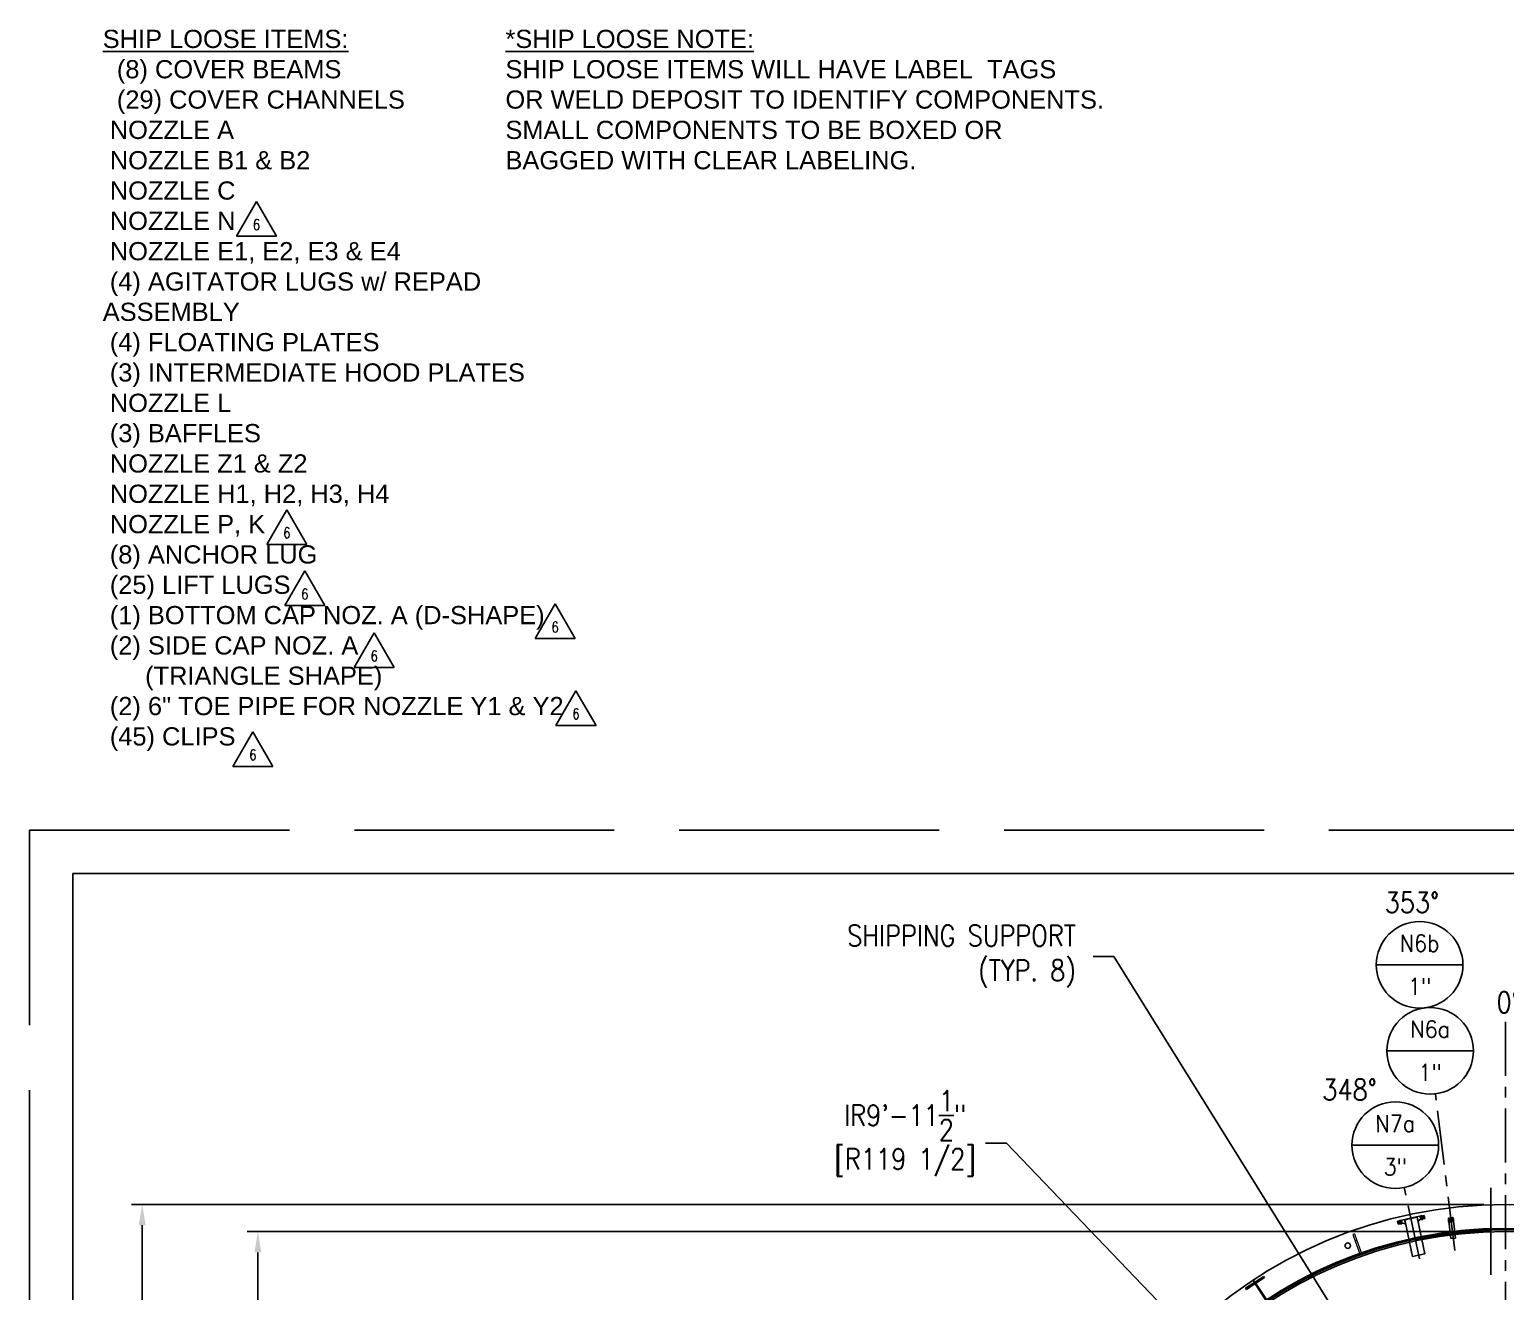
# Model space of a CAD drawing. Extents: x -1889 to 1550, y -1971 to 1122.
# Drawn here: x -36 to 372.9, y 772.2 to 1121.9 of the extents above; entities that cross this region are included whole.
import ezdxf
from ezdxf.enums import TextEntityAlignment as Align

# ---------------------------------------------------------------- set-up
doc = ezdxf.new("R2010")
doc.units = 0
doc.header["$LTSCALE"] = 12
doc.header["$MEASUREMENT"] = 0
doc.header["$PDMODE"] = 33
doc.header["$PDSIZE"] = -0.5
doc.linetypes.add('AM_ISO02W050', pattern=[7.5, 6, -1.5])
doc.linetypes.add('CENTER', pattern=[2, 1.25, -0.25, 0.25, -0.25])
doc.layers.get('0').update_dxf_attribs({"linetype": 'CONTINUOUS'})
doc.layers.get('Defpoints').update_dxf_attribs({"linetype": 'CONTINUOUS'})
for name, color, linetype in [('1 PIPE', 7, 'CONTINUOUS'), ('3 PIPE', 7, 'CONTINUOUS'), ('3-150-RFSO', 14, 'CONTINUOUS'), ('6X20', 3, 'CONTINUOUS'), ('CENTER', 6, 'CENTER'), ('COVER', 3, 'CONTINUOUS'), ('DIM', 1, 'CONTINUOUS'), ('REPAD', 7, 'CONTINUOUS'), ('ROOF', 140, 'CONTINUOUS'), ('SHELL', 40, 'CONTINUOUS'), ('TEXT', 4, 'CONTINUOUS')]:
    doc.layers.add(name, color=color, linetype=linetype)
doc.layers.add('AM_0', color=7, linetype='CONTINUOUS', lineweight=30)
doc.layers.add('Equipment-AM_0', color=7, linetype='CONTINUOUS', lineweight=50)
doc.styles.add('ROMANS', font='ROMANS.shx', dxfattribs={"width": 0.85, "height": 5.76})
doc.styles.get("Standard").update_dxf_attribs({"font": 'sanss___.ttf'})
doc.dimstyles.get("Standard").update_dxf_attribs({"dimtxt": 0.18, "dimasz": 0.18, "dimexe": 0.18, "dimexo": 0.0625, "dimgap": 0.09, "dimtad": 0, "dimtih": 1, "dimtoh": 1, "dimdec": 4, "dimzin": 0, "dimdsep": 46, "dimtxsty": 'Standard', "dimcen": 0.09, "dimadec": 0, "dimazin": 0, "dimtfac": 1, "dimtdec": 4, "dimtofl": 0, "dimtmove": 0, "dimatfit": 3, "dimfxl": 1, "dimtolj": 1, "dimtzin": 0, "dimarcsym": 0})

# ---------------------------------------------------------------- blocks, each defined once
blk = doc.blocks.new('A$C1b871768')
at = {"layer": '6X20'}
for p, q in [((-5.88, 3), (-6.25, 3)), ((-6.25, 3), (-6.25, -3)), ((-5.88, 0.44), (-5.88, 3)), ((-5.5, 0.12), (-0.75, 0.12)), ((-0.38, 3), (0, 3)), ((-0.38, 0.44), (-0.38, 3)), ((0, 3), (0, -3)), ((-5.88, -3), (-6.25, -3)), ((-5.88, -0.44), (-5.88, -3)), ((-5.5, -0.12), (-0.75, -0.12)), ((-0.38, -0.44), (-0.38, -3)), ((-0.38, -3), (0, -3))]:
    blk.add_line(p, q, dxfattribs=at)
for points in [[(-5.5, 0.12, -0.083285), (-5.65, 0.15, -0.09084), (-5.77, 0.22, -0.104065), (-5.85, 0.32, -0.115836), (-5.88, 0.44, -0.115836)], [(-0.75, 0.12, 0.083285), (-0.6, 0.15, 0.09084), (-0.48, 0.22, 0.104065), (-0.4, 0.32, 0.115836), (-0.38, 0.44, 0.115836)], [(-5.5, -0.12, 0.083285), (-5.65, -0.15, 0.09084), (-5.77, -0.22, 0.104065), (-5.85, -0.32, 0.115836), (-5.88, -0.44, 0.115836)], [(-0.75, -0.12, -0.083285), (-0.6, -0.15, -0.09084), (-0.48, -0.22, -0.104065), (-0.4, -0.32, -0.115836), (-0.38, -0.44, -0.115836)]]:
    blk.add_lwpolyline(points, format="xyb", dxfattribs=at)
at = {"layer": 'CENTER'}
blk.add_line((-7.24, 0), (0.99, 0), dxfattribs=at)
blk = doc.blocks.new('A$C85d14db1')
at = {"layer": 'Equipment-AM_0', "lineweight": 18}
for p, q in [((-41.81, 250.86), (-42.28, 250.69)), ((-42.28, 250.69), (-41.59, 248.81)), ((-41.81, 250.86), (-41.12, 248.99)), ((-41.12, 248.99), (-41.59, 248.81)), ((-41.59, 248.81), (-40.22, 245.06)), ((-41.12, 248.99), (-39.75, 245.23)), ((-39.75, 245.23), (-39.99, 245.14))]:
    blk.add_line(p, q, dxfattribs=at)
blk = doc.blocks.new('Nozzle Callout')
blk.add_line((0.25, 0), (-0.25, 0))
blk.add_circle((0, 0), 0.25)
at = {"style": 'ROMANS', "width": 0.9}
for tag, p in [('NZ-ID', (0, 0.125)), ('NZ-SZ', (0, -0.125))]:
    blk.add_attdef(tag, text='', height=0.0975, dxfattribs=at).set_placement(p, align=Align.MIDDLE)
blk = doc.blocks.new('*D183')
at = {"layer": 'Defpoints', "color": 0, "transparency": 16777216}
for p in [(372.86, 796.33), (-4.78, 278.33), (372.86, 278.33)]:
    blk.add_point(p, dxfattribs=at)
at = {"layer": 'DIM', "color": 0, "lineweight": -2, "transparency": 16777216}
for p, q in [((366.86, 796.33), (-7.78, 796.33)), ((-4.78, 790.57), (-4.78, 582.84)), ((-4.78, 284.09), (-4.78, 552.67)), ((366.86, 278.33), (-7.78, 278.33))]:
    blk.add_line(p, q, dxfattribs=at)
at = {"layer": 'DIM', "color": 0, "transparency": 16777216}
for points in [[(-5.74, 790.57), (-3.82, 790.57), (-4.78, 796.33)], [(-5.74, 284.09), (-3.82, 284.09), (-4.78, 278.33)]]:
    blk.add_solid(points, dxfattribs=at)
at = {"layer": 'DIM', "color": 0, "transparency": 16777216, "char_height": 5.76, "attachment_point": 5, "style": 'ROMANS'}
for s, insert in [('\\A1;43\'-2"', (-4.78, 572.15)), ('\\A1;[518]\\P(BOTTOM)', (-4.78, 557.06))]:
    blk.add_mtext(s, dxfattribs=dict(at, insert=insert))
blk = doc.blocks.new('*D184')
at = {"layer": 'Defpoints', "color": 0, "transparency": 16777216}
for p in [(372.86, 788.83), (27.27, 285.83), (372.86, 285.83)]:
    blk.add_point(p, dxfattribs=at)
at = {"layer": 'DIM', "color": 0, "lineweight": -2, "transparency": 16777216}
for p, q in [((366.86, 788.83), (24.27, 788.83)), ((27.27, 783.07), (27.27, 515.14)), ((27.27, 291.59), (27.27, 484.96)), ((366.86, 285.83), (24.27, 285.83))]:
    blk.add_line(p, q, dxfattribs=at)
at = {"layer": 'DIM', "color": 0, "transparency": 16777216}
for points in [[(26.31, 783.07), (28.23, 783.07), (27.27, 788.83)], [(26.31, 291.59), (28.23, 291.59), (27.27, 285.83)]]:
    blk.add_solid(points, dxfattribs=at)
at = {"layer": 'DIM', "color": 0, "transparency": 16777216, "char_height": 5.76, "attachment_point": 5, "style": 'ROMANS'}
for s, insert in [('\\A1;41\'-11"', (27.27, 504.44)), ('\\A1;[503]\\P(SHELL INSIDE)', (27.27, 489.35))]:
    blk.add_mtext(s, dxfattribs=dict(at, insert=insert))
blk = doc.blocks.new('*D196')
at = {"layer": 'Defpoints', "color": 0, "transparency": 16777216}
for p in [(290.1, 755.54), (372.86, 669.33)]:
    blk.add_point(p, dxfattribs=at)
at = {"layer": 'DIM', "color": 0, "lineweight": -2, "transparency": 16777216}
for p, q in [((228.86, 813.34), (234.62, 813.34)), ((234.62, 813.34), (286.11, 759.7))]:
    blk.add_line(p, q, dxfattribs=at)
at = {"layer": 'DIM', "color": 0, "transparency": 16777216}
blk.add_solid([(286.81, 760.36), (285.42, 759.03), (290.1, 755.54)], dxfattribs=at)
at = {"layer": 'DIM', "color": 0, "transparency": 16777216, "char_height": 5.76, "attachment_point": 5, "style": 'ROMANS'}
for s, insert in [('\\A1;IR9\'-11{\\H1x;\\S1/2;}"', (206.57, 821.02)), ('\\A1;[R119 1/2]', (206.57, 807.99))]:
    blk.add_mtext(s, dxfattribs=dict(at, insert=insert))

msp = doc.modelspace()

# ---------------------------------------------------------------- linework, layer by layer
for p, q in [((-24, 72), (-24, 888)), ((-24, 888), (1080, 888))]:
    msp.add_line(p, q)
at = {"layer": '1 PIPE'}
for p, q in [((357.76324, 786.86836), (357.06986, 792.51552)), ((359.06844, 787.02862), (358.37456, 792.6798)), ((357.76324, 786.86836), (359.06844, 787.02862))]:
    msp.add_line(p, q, dxfattribs=at)
at = {"layer": '3 PIPE'}
for p, q in [((344.98112, 792.0623), (348.40464, 792.78999)), ((347.13441, 781.93188), (344.98112, 792.0623)), ((350.55793, 782.65957), (348.40464, 792.78999)), ((347.13441, 781.93188), (350.55793, 782.65957))]:
    msp.add_line(p, q, dxfattribs=at)
at = {"layer": '3-150-RFSO'}
for p, q in [((349.12526, 793.00706), (350.34794, 793.26695)), ((350.52986, 792.41107), (350.34794, 793.26695)), ((343.01183, 791.70761), (344.23452, 791.9675)), ((343.19376, 790.85173), (343.01183, 791.70761)), ((343.19376, 790.85173), (344.78325, 791.18959)), ((343.37864, 791.78558), (343.56056, 790.9297)), ((344.11225, 791.94151), (344.29417, 791.08563)), ((344.22152, 792.02864), (349.11226, 793.06819)), ((344.23452, 791.9675), (344.22152, 792.02864)), ((344.83522, 790.94505), (344.78325, 791.18959)), ((344.83522, 790.94505), (345.20203, 791.02302)), ((344.9209, 792.17729), (345.16779, 791.01574)), ((348.41289, 792.91954), (348.65978, 791.75799)), ((348.62555, 791.75071), (348.99235, 791.82868)), ((348.94037, 792.07321), (350.52986, 792.41107)), ((348.99235, 791.82868), (348.94037, 792.07321)), ((349.12526, 793.00706), (349.11226, 793.06819)), ((349.24752, 793.03305), (349.42945, 792.17717)), ((349.98114, 793.18898), (350.16306, 792.3331))]:
    msp.add_line(p, q, dxfattribs=at)
at = {"layer": 'AM_0'}
for p, q in [((357.06986, 792.51552), (358.37456, 792.6798)), ((357.09053, 792.32914), (357.09208, 792.31673)), ((357.10296, 792.22991), (357.10451, 792.21751)), ((357.11539, 792.13069), (357.11694, 792.11829)), ((357.12782, 792.03146), (357.12937, 792.01906)), ((357.13724, 792.39168), (357.14035, 792.36687)), ((357.14025, 791.93224), (357.1418, 791.91984)), ((357.14967, 792.29245), (357.15278, 792.26765)), ((357.15268, 791.83302), (357.15423, 791.82061)), ((357.1621, 792.19323), (357.16521, 792.16842)), ((357.1651, 791.73379), (357.16666, 791.72139)), ((357.17453, 792.09401), (357.17764, 792.0692)), ((357.17753, 791.63457), (357.17909, 791.62216)), ((357.18696, 791.99478), (357.19007, 791.96998)), ((357.18996, 791.53534), (357.19152, 791.52294)), ((357.19152, 791.52294), (357.24911, 791.49866)), ((357.20239, 791.43612), (357.19152, 791.52294)), ((357.19939, 791.89556), (357.2025, 791.87075)), ((357.21182, 791.79633), (357.21493, 791.77153)), ((357.22425, 791.69711), (357.22736, 791.6723)), ((357.23668, 791.59788), (357.23979, 791.57308)), ((357.24911, 791.49866), (357.25222, 791.47385)), ((358.33155, 792.56733), (358.32847, 792.59187)), ((358.34398, 792.46811), (358.3409, 792.49265)), ((358.35641, 792.36888), (358.35333, 792.39342)), ((358.36884, 792.26966), (358.36576, 792.2942)), ((358.37826, 792.62987), (358.37205, 792.67948)), ((358.38127, 792.17043), (358.37819, 792.19497)), ((358.39069, 792.53065), (358.38914, 792.54305)), ((358.39369, 792.07121), (358.39062, 792.09575)), ((358.40312, 792.43142), (358.40157, 792.44382)), ((358.40612, 791.97198), (358.40305, 791.99652)), ((358.41555, 792.3322), (358.414, 792.3446)), ((358.41855, 791.87276), (358.41548, 791.8973)), ((358.42798, 792.23297), (358.42643, 792.24538)), ((358.43098, 791.77353), (358.42791, 791.79807)), ((358.44041, 792.13375), (358.43886, 792.14615)), ((358.44341, 791.67431), (358.44034, 791.69885)), ((358.45284, 792.03452), (358.45129, 792.04693)), ((358.46527, 791.9353), (358.46372, 791.9477)), ((358.4777, 791.83607), (358.47614, 791.84848)), ((358.49013, 791.73685), (358.48857, 791.74925))]:
    msp.add_line(p, q, dxfattribs=at)
at = {"layer": 'AM_0', "flags": 128}
for points in [[(358.37574, 792.62904), (358.36296, 792.62484), (358.31616, 792.61576), (358.24039, 792.60313), (358.13916, 792.58737), (358.01397, 792.56848), (358.03506, 792.56754), (357.88238, 792.54535), (357.72131, 792.52198), (357.73904, 792.52056), (357.58636, 792.49837), (357.44394, 792.47736), (357.31875, 792.45846), (357.21752, 792.4427), (357.14175, 792.43007), (357.09496, 792.42099), (357.08207, 792.41604), (357.0849, 792.41487)], [(357.0849, 792.41487), (357.11357, 792.40271), (357.14224, 792.39055)], [(358.38649, 792.54323), (358.38914, 792.54305), (358.37383, 792.53802), (358.32704, 792.52894), (358.25127, 792.51631), (358.15004, 792.50055), (358.02485, 792.48165), (358.04593, 792.48071), (357.89326, 792.45853), (357.73219, 792.43515), (357.74991, 792.43373), (357.59724, 792.41155), (357.45482, 792.39053), (357.32963, 792.37164), (357.2284, 792.35588), (357.15263, 792.34325), (357.10583, 792.33416), (357.09053, 792.32914)], [(358.38817, 792.52982), (358.37539, 792.52562), (358.32859, 792.51654), (358.25282, 792.5039), (358.15159, 792.48814), (358.0264, 792.46925), (358.04749, 792.46831), (357.89481, 792.44613), (357.73374, 792.42275), (357.75147, 792.42133), (357.59879, 792.39915), (357.45637, 792.37813), (357.33118, 792.35924), (357.22995, 792.34348), (357.15418, 792.33084), (357.10739, 792.32176), (357.09208, 792.31673), (357.10118, 792.31612)], [(357.14492, 792.3692), (357.12013, 792.35034), (357.09534, 792.33148)], [(357.09733, 792.31565), (357.126, 792.30349), (357.15467, 792.29132)], [(358.39892, 792.44401), (358.40157, 792.44382), (358.38626, 792.4388), (358.33947, 792.42972), (358.2637, 792.41708), (358.16247, 792.40132), (358.03728, 792.38243), (358.05836, 792.38149), (357.90569, 792.3593), (357.74461, 792.33593), (357.76234, 792.33451), (357.60967, 792.31232), (357.46725, 792.29131), (357.34206, 792.27242), (357.24083, 792.25666), (357.16506, 792.24402), (357.11826, 792.23494), (357.10296, 792.22991)], [(358.40312, 792.43142), (358.38782, 792.4264), (358.34102, 792.41731), (358.26525, 792.40468), (358.16402, 792.38892), (358.03883, 792.37003), (358.05991, 792.36909), (357.90724, 792.3469), (357.74617, 792.32353), (357.76389, 792.32211), (357.61122, 792.29992), (357.4688, 792.27891), (357.34361, 792.26001), (357.24238, 792.24425), (357.16661, 792.23162), (357.11982, 792.22254), (357.10451, 792.21751), (357.11361, 792.21689)], [(357.15735, 792.26998), (357.13256, 792.25112), (357.10777, 792.23226)], [(357.10976, 792.21643), (357.13843, 792.20426), (357.1671, 792.1921)], [(358.41135, 792.34478), (358.414, 792.3446), (358.39869, 792.33957), (358.3519, 792.33049), (358.27613, 792.31786), (358.1749, 792.3021), (358.04971, 792.2832), (358.07079, 792.28227), (357.91812, 792.26008), (357.75704, 792.23671), (357.77477, 792.23529), (357.6221, 792.2131), (357.47968, 792.19208), (357.35449, 792.17319), (357.25326, 792.15743), (357.17749, 792.1448), (357.13069, 792.13572), (357.11539, 792.13069)], [(358.41555, 792.3322), (358.40024, 792.32717), (358.35345, 792.31809), (358.27768, 792.30545), (358.17645, 792.2897), (358.05126, 792.2708), (358.07234, 792.26986), (357.91967, 792.24768), (357.7586, 792.2243), (357.77632, 792.22288), (357.62365, 792.2007), (357.48123, 792.17968), (357.35604, 792.16079), (357.25481, 792.14503), (357.17904, 792.13239), (357.13225, 792.12331), (357.11694, 792.11829), (357.12604, 792.11767)], [(357.16978, 792.17075), (357.14499, 792.15189), (357.1202, 792.13303)], [(357.12219, 792.1172), (357.15086, 792.10504), (357.17953, 792.09287)], [(358.42378, 792.24556), (358.42643, 792.24538), (358.41112, 792.24035), (358.36432, 792.23127), (358.28856, 792.21863), (358.18733, 792.20287), (358.06213, 792.18398), (358.08322, 792.18304), (357.93055, 792.16086), (357.76947, 792.13748), (357.7872, 792.13606), (357.63453, 792.11388), (357.49211, 792.09286), (357.36692, 792.07397), (357.26569, 792.05821), (357.18992, 792.04557), (357.14312, 792.03649), (357.12782, 792.03146)], [(358.42546, 792.23215), (358.41267, 792.22795), (358.36588, 792.21887), (358.29011, 792.20623), (358.18888, 792.19047), (358.06369, 792.17158), (358.08477, 792.17064), (357.9321, 792.14845), (357.77103, 792.12508), (357.78875, 792.12366), (357.63608, 792.10147), (357.49366, 792.08046), (357.36847, 792.06156), (357.26724, 792.04581), (357.19147, 792.03317), (357.14468, 792.02409), (357.12937, 792.01906), (357.13847, 792.01844)], [(357.18221, 792.07153), (357.15742, 792.05267), (357.13263, 792.03381)], [(357.13461, 792.01798), (357.16329, 792.00581), (357.19196, 791.99365)], [(358.32596, 792.59129), (358.31416, 792.58724), (358.27044, 792.57854), (358.19964, 792.56653), (358.10503, 792.5516), (358.15153, 792.55381), (358.01843, 792.53396), (357.87574, 792.51302), (357.72519, 792.49097), (357.75345, 792.49087), (357.61076, 792.46993), (357.47765, 792.45008), (357.36065, 792.43222), (357.26605, 792.41729), (357.19525, 792.40527), (357.15153, 792.39658), (357.13724, 792.39168)], [(358.43621, 792.14633), (358.43886, 792.14615), (358.42355, 792.14113), (358.37675, 792.13204), (358.30099, 792.11941), (358.19976, 792.10365), (358.07456, 792.08476), (358.09565, 792.08382), (357.94298, 792.06163), (357.7819, 792.03826), (357.79963, 792.03684), (357.64696, 792.01465), (357.50454, 791.99364), (357.37935, 791.97474), (357.27812, 791.95898), (357.20235, 791.94635), (357.15555, 791.93727), (357.14025, 791.93224)], [(358.43789, 792.13292), (358.4251, 792.12872), (358.37831, 792.11964), (358.30254, 792.107), (358.20131, 792.09125), (358.07612, 792.07235), (358.0972, 792.07141), (357.94453, 792.04923), (357.78346, 792.02585), (357.80118, 792.02443), (357.64851, 792.00225), (357.50609, 791.98123), (357.3809, 791.96234), (357.27967, 791.94658), (357.2039, 791.93394), (357.15711, 791.92486), (357.1418, 791.91984), (357.1509, 791.91922)], [(357.19464, 791.9723), (357.16985, 791.95345), (357.14506, 791.93459)], [(357.14704, 791.91875), (357.17572, 791.90659), (357.20439, 791.89443)], [(358.33155, 792.56733), (358.31726, 792.56243), (358.27355, 792.55374), (358.20275, 792.54172), (358.10814, 792.52679), (358.15464, 792.529), (358.02154, 792.50915), (357.87884, 792.48822), (357.7283, 792.46616), (357.75656, 792.46606), (357.61386, 792.44513), (357.48076, 792.42528), (357.36376, 792.40741), (357.26915, 792.39248), (357.19835, 792.38047), (357.15463, 792.37177), (357.1485, 792.36967)], [(358.33839, 792.49206), (358.32659, 792.48801), (358.28287, 792.47932), (358.21207, 792.4673), (358.11746, 792.45238), (358.00046, 792.43451), (358.03086, 792.43473), (357.88817, 792.4138), (357.73762, 792.39174), (357.76588, 792.39164), (357.62319, 792.37071), (357.49008, 792.35086), (357.37308, 792.33299), (357.27848, 792.31806), (357.20767, 792.30605), (357.16396, 792.29735), (357.14967, 792.29245)], [(358.44864, 792.04711), (358.45129, 792.04693), (358.43598, 792.0419), (358.38918, 792.03282), (358.31342, 792.02018), (358.21219, 792.00443), (358.08699, 791.98553), (358.10808, 791.98459), (357.95541, 791.96241), (357.79433, 791.93903), (357.81206, 791.93761), (357.65939, 791.91543), (357.51697, 791.89441), (357.39178, 791.87552), (357.29054, 791.85976), (357.21478, 791.84712), (357.16798, 791.83804), (357.15268, 791.83302)], [(358.45032, 792.0337), (358.43753, 792.0295), (358.39074, 792.02042), (358.31497, 792.00778), (358.21374, 791.99202), (358.08855, 791.97313), (358.10963, 791.97219), (357.95696, 791.95), (357.79589, 791.92663), (357.81361, 791.92521), (357.66094, 791.90302), (357.51852, 791.88201), (357.39333, 791.86311), (357.2921, 791.84736), (357.21633, 791.83472), (357.16954, 791.82564), (357.15423, 791.82061), (357.16332, 791.81999)], [(357.20707, 791.87308), (357.18228, 791.85422), (357.15749, 791.83536)], [(357.15947, 791.81953), (357.18815, 791.80736), (357.21682, 791.7952)], [(358.34398, 792.46811), (358.32969, 792.46321), (358.28598, 792.45451), (358.21517, 792.4425), (358.12057, 792.42757), (358.00357, 792.4097), (358.03397, 792.40993), (357.89127, 792.38899), (357.74073, 792.36694), (357.76899, 792.36684), (357.62629, 792.3459), (357.49319, 792.32605), (357.37619, 792.30818), (357.28158, 792.29326), (357.21078, 792.28124), (357.16706, 792.27255), (357.16093, 792.27044)], [(358.35082, 792.39284), (358.33902, 792.38879), (358.2953, 792.38009), (358.2245, 792.36808), (358.12989, 792.35315), (358.01289, 792.33528), (358.04329, 792.33551), (357.9006, 792.31457), (357.75005, 792.29252), (357.77831, 792.29242), (357.63562, 792.27148), (357.50251, 792.25163), (357.38551, 792.23377), (357.2909, 792.21884), (357.2201, 792.20682), (357.17639, 792.19813), (357.1621, 792.19323)], [(358.46107, 791.94788), (358.46372, 791.9477), (358.44841, 791.94268), (358.40161, 791.93359), (358.32585, 791.92096), (358.22461, 791.9052), (358.09942, 791.88631), (358.12051, 791.88537), (357.96783, 791.86318), (357.80676, 791.83981), (357.82449, 791.83839), (357.67182, 791.8162), (357.5294, 791.79519), (357.40421, 791.77629), (357.30297, 791.76053), (357.22721, 791.7479), (357.18041, 791.73882), (357.1651, 791.73379)], [(358.46527, 791.9353), (358.44996, 791.93027), (358.40317, 791.92119), (358.3274, 791.90856), (358.22617, 791.8928), (358.10098, 791.8739), (358.12206, 791.87296), (357.96939, 791.85078), (357.80832, 791.8274), (357.82604, 791.82598), (357.67337, 791.8038), (357.53095, 791.78278), (357.40576, 791.76389), (357.30453, 791.74813), (357.22876, 791.7355), (357.18197, 791.72641), (357.16666, 791.72139), (357.17575, 791.72077)], [(357.21949, 791.77386), (357.19471, 791.755), (357.16992, 791.73614)], [(357.1719, 791.7203), (357.20058, 791.70814), (357.22925, 791.69598)], [(358.35641, 792.36888), (358.34212, 792.36398), (358.2984, 792.35529), (358.2276, 792.34327), (358.133, 792.32834), (358.016, 792.31048), (358.0464, 792.3107), (357.9037, 792.28977), (357.75316, 792.26771), (357.78142, 792.26761), (357.63872, 792.24668), (357.50562, 792.22683), (357.38862, 792.20896), (357.29401, 792.19403), (357.22321, 792.18202), (357.17949, 792.17332), (357.17336, 792.17122)], [(358.36325, 792.29361), (358.35145, 792.28956), (358.30773, 792.28087), (358.23693, 792.26885), (358.14232, 792.25393), (358.02532, 792.23606), (358.05572, 792.23629), (357.91303, 792.21535), (357.76248, 792.19329), (357.79074, 792.19319), (357.64805, 792.17226), (357.51494, 792.15241), (357.39794, 792.13454), (357.30333, 792.11961), (357.23253, 792.1076), (357.18882, 792.0989), (357.17453, 792.09401)], [(358.4735, 791.84866), (358.47614, 791.84848), (358.46084, 791.84345), (358.41404, 791.83437), (358.33828, 791.82173), (358.23704, 791.80598), (358.11185, 791.78708), (358.13294, 791.78614), (357.98026, 791.76396), (357.81919, 791.74058), (357.83692, 791.73916), (357.68424, 791.71698), (357.54183, 791.69596), (357.41664, 791.67707), (357.3154, 791.66131), (357.23964, 791.64867), (357.19284, 791.63959), (357.17753, 791.63457)], [(358.4777, 791.83607), (358.46239, 791.83105), (358.4156, 791.82197), (358.33983, 791.80933), (358.2386, 791.79357), (358.11341, 791.77468), (358.13449, 791.77374), (357.98182, 791.75155), (357.82074, 791.72818), (357.83847, 791.72676), (357.6858, 791.70457), (357.54338, 791.68356), (357.41819, 791.66466), (357.31696, 791.64891), (357.24119, 791.63627), (357.19439, 791.62719), (357.17909, 791.62216), (357.18818, 791.62154)], [(357.23192, 791.67463), (357.20714, 791.65577), (357.18235, 791.63691)], [(357.18433, 791.62108), (357.21301, 791.60892), (357.24168, 791.59675)], [(358.36884, 792.26966), (358.35455, 792.26476), (358.31083, 792.25606), (358.24003, 792.24405), (358.14543, 792.22912), (358.02843, 792.21125), (358.05882, 792.21148), (357.91613, 792.19054), (357.76559, 792.16849), (357.79385, 792.16839), (357.65115, 792.14745), (357.51805, 792.1276), (357.40105, 792.10974), (357.30644, 792.09481), (357.23564, 792.08279), (357.19192, 792.0741), (357.18579, 792.07199)], [(358.37568, 792.19439), (358.36387, 792.19034), (358.32016, 792.18164), (358.24936, 792.16963), (358.15475, 792.1547), (358.03775, 792.13683), (358.06815, 792.13706), (357.92545, 792.11613), (357.77491, 792.09407), (357.80317, 792.09397), (357.66048, 792.07303), (357.52737, 792.05319), (357.41037, 792.03532), (357.31576, 792.02039), (357.24496, 792.00838), (357.20124, 791.99968), (357.18696, 791.99478)], [(358.48593, 791.74943), (358.48857, 791.74925), (358.47327, 791.74423), (358.42647, 791.73515), (358.3507, 791.72251), (358.24947, 791.70675), (358.12428, 791.68786), (358.14537, 791.68692), (357.99269, 791.66473), (357.83162, 791.64136), (357.84935, 791.63994), (357.69667, 791.61775), (357.55426, 791.59674), (357.42906, 791.57784), (357.32783, 791.56209), (357.25207, 791.54945), (357.20527, 791.54037), (357.18996, 791.53534)], [(358.48761, 791.73602), (358.47482, 791.73182), (358.42803, 791.72274), (358.35226, 791.71011), (358.25103, 791.69435), (358.12584, 791.67545), (358.14692, 791.67451), (357.99425, 791.65233), (357.83317, 791.62896), (357.8509, 791.62754), (357.69823, 791.60535), (357.55581, 791.58433), (357.43062, 791.56544), (357.32939, 791.54968), (357.25362, 791.53705), (357.20682, 791.52796), (357.19152, 791.52294)], [(357.24435, 791.57541), (357.21957, 791.55655), (357.19478, 791.53769)], [(358.38127, 792.17043), (358.36698, 792.16553), (358.32326, 792.15684), (358.25246, 792.14482), (358.15786, 792.1299), (358.04086, 792.11203), (358.07125, 792.11225), (357.92856, 792.09132), (357.77802, 792.06926), (357.80627, 792.06916), (357.66358, 792.04823), (357.53048, 792.02838), (357.41348, 792.01051), (357.31887, 791.99558), (357.24807, 791.98357), (357.20435, 791.97487), (357.19822, 791.97277)], [(358.38811, 792.09516), (358.3763, 792.09111), (358.33259, 792.08242), (358.26179, 792.0704), (358.16718, 792.05548), (358.05018, 792.03761), (358.08058, 792.03784), (357.93788, 792.0169), (357.78734, 791.99485), (357.8156, 791.99474), (357.6729, 791.97381), (357.5398, 791.95396), (357.4228, 791.93609), (357.32819, 791.92116), (357.25739, 791.90915), (357.21367, 791.90045), (357.19939, 791.89556)], [(358.49836, 791.65021), (358.501, 791.65003), (358.4857, 791.645), (358.4389, 791.63592), (358.36313, 791.62328), (358.2619, 791.60753), (358.13671, 791.58863), (358.1578, 791.58769), (358.00512, 791.56551), (357.84405, 791.54213), (357.86178, 791.54071), (357.7091, 791.51853), (357.56669, 791.49751), (357.44149, 791.47862), (357.34026, 791.46286), (357.2645, 791.45022), (357.2177, 791.44114), (357.20239, 791.43612)], [(357.25678, 791.47618), (357.232, 791.45732), (357.20721, 791.43846)], [(358.39369, 792.07121), (358.37941, 792.06631), (358.33569, 792.05761), (358.26489, 792.0456), (358.17029, 792.03067), (358.05329, 792.0128), (358.08368, 792.01303), (357.94099, 791.99209), (357.79045, 791.97004), (357.8187, 791.96994), (357.67601, 791.949), (357.54291, 791.92915), (357.42591, 791.91129), (357.3313, 791.89636), (357.2605, 791.88434), (357.21678, 791.87565), (357.21065, 791.87354)], [(358.40054, 791.99594), (358.38873, 791.99189), (358.34502, 791.98319), (358.27421, 791.97118), (358.17961, 791.95625), (358.06261, 791.93838), (358.09301, 791.93861), (357.95031, 791.91768), (357.79977, 791.89562), (357.82803, 791.89552), (357.68533, 791.87458), (357.55223, 791.85474), (357.43523, 791.83687), (357.34062, 791.82194), (357.26982, 791.80993), (357.2261, 791.80123), (357.21182, 791.79633)], [(358.40612, 791.97198), (358.39184, 791.96708), (358.34812, 791.95839), (358.27732, 791.94637), (358.18272, 791.93145), (358.06572, 791.91358), (358.09611, 791.91381), (357.95342, 791.89287), (357.80288, 791.87082), (357.83113, 791.87071), (357.68844, 791.84978), (357.55534, 791.82993), (357.43834, 791.81206), (357.34373, 791.79713), (357.27293, 791.78512), (357.22921, 791.77642), (357.22308, 791.77432)], [(358.41297, 791.89671), (358.40116, 791.89267), (358.35744, 791.88397), (358.28664, 791.87196), (358.19204, 791.85703), (358.07504, 791.83916), (358.10544, 791.83939), (357.96274, 791.81845), (357.8122, 791.7964), (357.84046, 791.7963), (357.69776, 791.77536), (357.56466, 791.75551), (357.44766, 791.73764), (357.35305, 791.72272), (357.28225, 791.7107), (357.23853, 791.70201), (357.22425, 791.69711)], [(358.41855, 791.87276), (358.40427, 791.86786), (358.36055, 791.85916), (358.28975, 791.84715), (358.19515, 791.83222), (358.07814, 791.81435), (358.10854, 791.81458), (357.96585, 791.79365), (357.81531, 791.77159), (357.84356, 791.77149), (357.70087, 791.75055), (357.56777, 791.73071), (357.45076, 791.71284), (357.35616, 791.69791), (357.28536, 791.6859), (357.24164, 791.6772), (357.23551, 791.6751)], [(358.4254, 791.79749), (358.41359, 791.79344), (358.36987, 791.78475), (358.29907, 791.77273), (358.20447, 791.7578), (358.08747, 791.73994), (358.11786, 791.74016), (357.97517, 791.71923), (357.82463, 791.69717), (357.85289, 791.69707), (357.71019, 791.67614), (357.57709, 791.65629), (357.46009, 791.63842), (357.36548, 791.62349), (357.29468, 791.61148), (357.25096, 791.60278), (357.23668, 791.59788)], [(358.43098, 791.77353), (358.4167, 791.76864), (358.37298, 791.75994), (358.30218, 791.74793), (358.20758, 791.733), (358.09057, 791.71513), (358.12097, 791.71536), (357.97828, 791.69442), (357.82774, 791.67237), (357.85599, 791.67226), (357.7133, 791.65133), (357.5802, 791.63148), (357.46319, 791.61361), (357.36859, 791.59869), (357.29779, 791.58667), (357.25407, 791.57798), (357.24793, 791.57587)], [(358.43783, 791.69827), (358.42602, 791.69422), (358.3823, 791.68552), (358.3115, 791.67351), (358.2169, 791.65858), (358.0999, 791.64071), (358.13029, 791.64094), (357.9876, 791.62), (357.83706, 791.59795), (357.86531, 791.59785), (357.72262, 791.57691), (357.58952, 791.55706), (357.47252, 791.53919), (357.37791, 791.52427), (357.30711, 791.51225), (357.26339, 791.50356), (357.24911, 791.49866)], [(358.44341, 791.67431), (358.42913, 791.66941), (358.38541, 791.66071), (358.31461, 791.6487), (358.22001, 791.63377), (358.103, 791.6159), (358.1334, 791.61613), (357.99071, 791.5952), (357.84017, 791.57314), (357.86842, 791.57304), (357.72573, 791.5521), (357.59262, 791.53226), (357.47562, 791.51439), (357.38102, 791.49946), (357.31022, 791.48745), (357.2665, 791.47875), (357.26036, 791.47665)], [(358.32805, 792.59155), (358.35298, 792.61044), (358.3779, 792.62933)], [(358.38866, 792.54349), (358.35984, 792.55564), (358.33151, 792.56759)], [(358.34048, 792.49233), (358.36541, 792.51122), (358.39033, 792.5301)], [(358.40108, 792.44426), (358.37227, 792.45642), (358.34394, 792.46837)], [(358.35291, 792.3931), (358.37784, 792.41199), (358.40276, 792.43088)], [(358.41351, 792.34504), (358.3847, 792.35719), (358.35637, 792.36915)], [(358.36534, 792.29388), (358.39027, 792.31277), (358.41519, 792.33165)], [(358.42594, 792.24581), (358.39713, 792.25797), (358.3688, 792.26992)], [(358.37777, 792.19466), (358.4027, 792.21354), (358.42762, 792.23243)], [(358.43837, 792.14659), (358.40956, 792.15875), (358.38123, 792.1707)], [(358.3902, 792.09543), (358.41513, 792.11432), (358.44005, 792.1332)], [(358.4508, 792.04737), (358.42199, 792.05952), (358.39366, 792.07147)], [(358.40263, 791.99621), (358.42755, 792.01509), (358.45248, 792.03398)], [(358.46323, 791.94814), (358.43442, 791.9603), (358.40609, 791.97225)], [(358.41506, 791.89698), (358.43998, 791.91587), (358.46491, 791.93476)], [(358.47566, 791.84892), (358.44685, 791.86107), (358.41852, 791.87302)], [(358.42749, 791.79776), (358.45241, 791.81664), (358.47734, 791.83553)], [(358.48809, 791.74969), (358.45928, 791.76185), (358.43095, 791.7738)], [(358.43992, 791.69853), (358.46484, 791.71742), (358.48977, 791.73631)], [(358.50052, 791.65047), (358.47171, 791.66262), (358.44338, 791.67457)]]:
    msp.add_lwpolyline(points, dxfattribs=at)
at = {"layer": 'CENTER'}
for p, q in [((372.85731, 846.93873), (372.85731, 227.72569)), ((358.83203, 783.55887), (353.49997, 826.98508)), ((349.05412, 781.31738), (344.86635, 801.01931)), ((349.56277, 793.3536), (349.84782, 792.01255)), ((343.69388, 792.10613), (343.97893, 790.76508))]:
    msp.add_line(p, q, dxfattribs=at)
at = {"layer": 'Defpoints', "linetype": 'AM_ISO02W050'}
for p, q in [((-36, 36), (-36, 900)), ((-36, 900), (1116, 900))]:
    msp.add_line(p, q, dxfattribs=at)
at = {"layer": 'Defpoints'}
msp.add_line((368.85731, 776.80403), (368.85731, 800.99135), dxfattribs=at)
at = {"layer": 'REPAD'}
for p, q in [((344.25255, 785.87305), (344.19295, 786.11584)), ((351.58762, 787.43217), (351.54331, 787.67821))]:
    msp.add_line(p, q, dxfattribs=at)
for points in [[(346.14681, 786.57815, 0.00417432), (344.19295, 786.11584)], [(351.54331, 787.67821, 0.00417432), (349.57033, 787.30585, 0.00417432)]]:
    msp.add_lwpolyline(points, format="xyb", dxfattribs=at)
at = {"layer": 'ROOF'}
msp.add_lwpolyline([(493.23231, 669.33221, 1), (252.48231, 669.33221), (252.48231, 405.33221, 1), (493.23231, 405.33221)], format="xyb", close=True, dxfattribs=at)
at = {"layer": 'SHELL'}
for points in [[(492.85731, 669.33221, 1), (252.85731, 669.33221), (252.85731, 405.33221, 1), (492.85731, 405.33221)], [(492.35731, 669.33221, 1), (253.35731, 669.33221), (253.35731, 405.33221, 1), (492.35731, 405.33221)]]:
    msp.add_lwpolyline(points, format="xyb", close=True, dxfattribs=at)
msp.add_lwpolyline([(368.85731, 789.01538, 0.044036025), (347.95988, 786.46538)], format="xyb", dxfattribs=at)
msp.add_circle((329.20106, 784.92596), 0.75, dxfattribs=at)
msp.add_arc((372.85731, 669.33221), 127, 0, 180, dxfattribs=at)
at = {"layer": 'TEXT'}
for p, q in [((26.88448, 1074.18598), (21.34192, 1064.58598)), ((32.42704, 1064.58598), (26.88448, 1074.18598)), ((21.34192, 1064.58598), (32.42704, 1064.58598)), ((35.30617, 988.81525), (29.76361, 979.21525)), ((40.84873, 979.21525), (35.30617, 988.81525)), ((29.76361, 979.21525), (40.84873, 979.21525)), ((40.26824, 971.85287), (34.72568, 962.25287)), ((45.81081, 962.25287), (40.26824, 971.85287)), ((34.72568, 962.25287), (45.81081, 962.25287)), ((109.60713, 962.7109), (104.06457, 953.1109)), ((115.1497, 953.1109), (109.60713, 962.7109)), ((59.5048, 954.69473), (53.96224, 945.09473)), ((65.04736, 945.09473), (59.5048, 954.69473)), ((104.06457, 953.1109), (115.1497, 953.1109)), ((53.96224, 945.09473), (65.04736, 945.09473)), ((115.39488, 938.65146), (109.85232, 929.05146)), ((120.93745, 929.05146), (115.39488, 938.65146)), ((109.85232, 929.05146), (120.93745, 929.05146)), ((25.89075, 927.27931), (20.34818, 917.67931)), ((31.43331, 917.67931), (25.89075, 927.27931)), ((20.34818, 917.67931), (31.43331, 917.67931))]:
    msp.add_line(p, q, dxfattribs=at)

# ---------------------------------------------------------------- block references
at = {"layer": 'COVER'}
msp.add_blockref('A$C85d14db1', (372.85731, 537.33221), dxfattribs=at)
at = {"layer": 'COVER', "rotation": 303.3670129692318}
msp.add_blockref('A$C1b871768', (306.85731, 769.55197), dxfattribs=at)
at = {"layer": 'DIM'}
ref = msp.add_blockref('Nozzle Callout', (349.11267, 862.71674), dxfattribs=dict(at, xscale=-48, yscale=48, zscale=48))
ref.add_attrib('NZ-ID', 'N6b', dxfattribs={"layer": '0', "height": 4.68, "style": 'ROMANS', "width": 0.9}).set_placement((349.11267, 868.71674), align=Align.MIDDLE)
ref.add_attrib('NZ-SZ', '1"', dxfattribs={"layer": '0', "height": 4.68, "style": 'ROMANS', "width": 0.9}).set_placement((349.11267, 856.71674), align=Align.MIDDLE)
ref = msp.add_blockref('Nozzle Callout', (352.03753, 838.89564), dxfattribs=dict(at, xscale=-48, yscale=48, zscale=48))
ref.add_attrib('NZ-ID', 'N6a', dxfattribs={"layer": '0', "height": 4.68, "style": 'ROMANS', "width": 0.9}).set_placement((352.03753, 844.89564), align=Align.MIDDLE)
ref.add_attrib('NZ-SZ', '1"', dxfattribs={"layer": '0', "height": 4.68, "style": 'ROMANS', "width": 0.9}).set_placement((352.03753, 832.89564), align=Align.MIDDLE)
ref = msp.add_blockref('Nozzle Callout', (342.37141, 812.75709), dxfattribs=dict(at, xscale=-48, yscale=48, zscale=48, rotation=0.07382984160838822))
ref.add_attrib('NZ-ID', 'N7a', dxfattribs={"layer": '0', "height": 4.68, "rotation": 0.0738298, "style": 'ROMANS', "width": 0.9}).set_placement((342.36368, 818.75708), align=Align.MIDDLE)
ref.add_attrib('NZ-SZ', '3"', dxfattribs={"layer": '0', "height": 4.68, "rotation": 0.0738298, "style": 'ROMANS', "width": 0.9}).set_placement((342.37914, 806.75709), align=Align.MIDDLE)

# ---------------------------------------------------------------- texts
at = {"layer": 'DIM', "style": 'ROMANS', "width": 0.85}
for s, p in [('353%%D', (346.9903, 879.98978)), ('0%%D', (373.7575, 852.32631)), ('348%%D', (329.69836, 828.14471))]:
    msp.add_text(s, height=5.76, dxfattribs=at).set_placement(p, align=Align.MIDDLE_CENTER)
at = {"layer": 'DIM', "insert": (253.88129, 865.05152), "char_height": 5.76, "attachment_point": 6, "style": 'ROMANS'}
msp.add_mtext('SHIPPING SUPPORT\\P(TYP. 8)', dxfattribs=at)
at = {"layer": 'TEXT', "style": 'ROMANS', "width": 0.85}
for p in [(26.88448, 1067.78598), (35.30617, 982.41525), (40.26824, 965.45287), (109.60713, 956.3109), (59.5048, 948.29473), (115.39488, 932.25146), (25.89075, 920.87931)]:
    msp.add_text('6', height=2.88, dxfattribs=at).set_placement(p, align=Align.MIDDLE_CENTER)
at = {"layer": 'TEXT', "char_height": 5.04, "attachment_point": 1}
for s, insert, width in [('{\\LSHIP LOOSE ITEMS:}\\P  (8) COVER BEAMS\\P  (29) COVER CHANNELS\\P NOZZLE A\\P NOZZLE B1 & B2\\P NOZZLE C\\P NOZZLE N\\P NOZZLE E1, E2, E3 & E4 \\P (4) AGITATOR LUGS w/ REPAD   ASSEMBLY\\P (4) FLOATING PLATES\\P (3) INTERMEDIATE HOOD PLATES\\P NOZZLE L\\P (3) BAFFLES\\P NOZZLE Z1 & Z2\\P NOZZLE H1, H2, H3, H4\\P NOZZLE P, K\\P (8) ANCHOR LUG\\P (25) LIFT LUGS\\P (1) BOTTOM CAP NOZ. A (D-SHAPE)\\P (2) SIDE CAP NOZ. A\\P      (TRIANGLE SHAPE)\\P (2) 6" TOE PIPE FOR NOZZLE Y1 & Y2\\P (45) CLIPS', (-15.71361, 1121.77921), 133.1873879), ('{\\L*SHIP LOOSE NOTE:\\P}SHIP LOOSE ITEMS WILL HAVE LABEL  TAGS \\POR WELD DEPOSIT TO IDENTIFY COMPONENTS.\\PSMALL COMPONENTS TO BE BOXED OR\\PBAGGED WITH CLEAR LABELING.', (95.85082, 1121.77921), 432.149175)]:
    msp.add_mtext(s, dxfattribs=dict(at, insert=insert, width=width))

# ---------------------------------------------------------------- dimensions: what is measured, and where the dimension line sits
at = {"layer": 'DIM'}
dim = msp.add_radius_dim(center=(372.85731, 669.33221), mpoint=(290.10255, 755.54068), text='I<>', dimstyle='Standard', override={"dimscale": 48, "dimtxt": 5.76, "dimasz": 0.12, "dimexe": 0.0625, "dimexo": 0.125, "dimgap": 0.02, "dimzin": 3, "dimlunit": 4, "dimpost": '\\X', "dimtxsty": 'ROMANS', "dimcen": 0}, dxfattribs=at)
dim.commit()
dim.dimension.update_dxf_attribs({"geometry": '*D196', "text_midpoint": (206.56835, 813.33778), "dimtype": 164})
for base, p1, p2, text, picture, middle in [((-4.78147, 278.33221), (372.85731, 796.33221), (372.85731, 278.33221), '<>\\P(BOTTOM)', '*D183', (-4.78147, 567.75738)), ((27.27453, 285.83221), (372.85731, 788.83221), (372.85731, 285.83221), '<>\\P(SHELL INSIDE)', '*D184', (27.27453, 500.0495))]:
    dim = msp.add_linear_dim(base=base, p1=p1, p2=p2, angle=90, text=text, dimstyle='Standard', override={"dimscale": 48, "dimtxt": 5.76, "dimasz": 0.12, "dimexe": 0.0625, "dimexo": 0.125, "dimgap": 0.02, "dimzin": 3, "dimlunit": 4, "dimpost": '\\X', "dimtxsty": 'ROMANS', "dimcen": 0}, dxfattribs=at)
    dim.commit()
    dim.dimension.update_dxf_attribs({"geometry": picture, "text_midpoint": middle, "dimtype": 160})

# ---------------------------------------------------------------- leaders
at = {"layer": 'DIM', "annotation_type": 0, "has_hookline": 1, "hookline_direction": 1, "text_width": 70.64229}
msp.add_leader([(350.35756, 726.83221), (264.44129, 865.05152), (258.68129, 865.05152)], dimstyle='Standard', override={"dimscale": 48, "dimtxt": 5.76, "dimasz": 0.12, "dimexe": 0.0625, "dimexo": 0.125, "dimgap": 0.1, "dimzin": 3, "dimlunit": 4, "dimpost": '\\X', "dimtxsty": 'ROMANS', "dimcen": 0}, dxfattribs=at)

doc.saveas('drawing.dxf')
